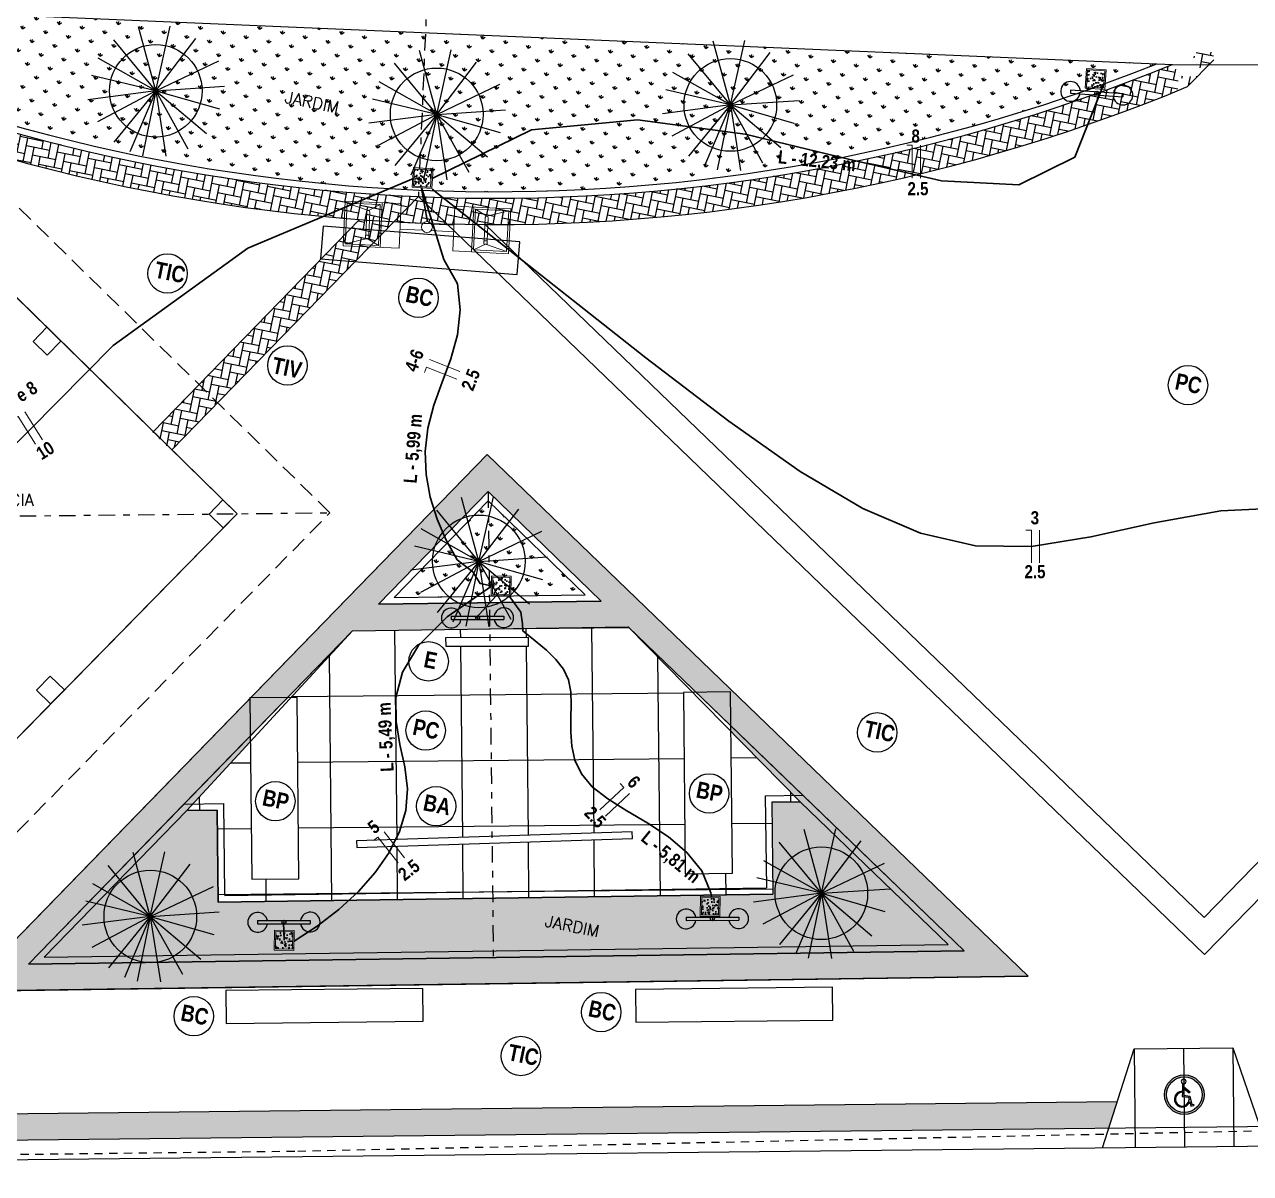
# Model space of a CAD drawing. Header units: millimetres. Extents: x 2181 to 2351, y -493 to -361.
# Drawn here: x 2207.01 to 2225.67, y -461.62 to -444.13 of the extents above; entities that cross this region are included whole.
import ezdxf

# ---------------------------------------------------------------- set-up
doc = ezdxf.new("R2010")
doc.units = ezdxf.units.MM
doc.header["$LTSCALE"] = 0.5
doc.header["$MEASUREMENT"] = 0
for name, pattern in [('DASHDOT', [1, 0.5, -0.25, 0, -0.25]), ('DASHED', [0.75, 0.5, -0.25]), ('HIDDEN', [0.375, 0.25, -0.125])]:
    doc.linetypes.add(name, pattern=pattern)
doc.layers.get('0').update_dxf_attribs({"linetype": 'CONTINUOUS'})
for name, color, linetype in [('1', 1, 'CONTINUOUS'), ('DEMOLIR', 253, 'HIDDEN'), ('EIXO', 253, 'DASHDOT'), ('HACH', 8, 'CONTINUOUS'), ('HACHURA', 253, 'CONTINUOUS'), ('LAY', 7, 'CONTINUOUS'), ('P01', 1, 'CONTINUOUS'), ('P1', 1, 'CONTINUOUS'), ('P2', 2, 'CONTINUOUS'), ('P3', 3, 'CONTINUOUS'), ('P6', 4, 'CONTINUOUS'), ('PROJEÇÃO', 1, 'DASHED'), ('PVISTA', 1, 'CONTINUOUS'), ('TEXT', 3, 'CONTINUOUS'), ('TEXTO', 3, 'CONTINUOUS'), ('VEGETAÇÃO', 2, 'CONTINUOUS')]:
    doc.layers.add(name, color=color, linetype=linetype)
for name, color, linetype, lineweight in [('Det', 3, 'CONTINUOUS', 9), ('EL-Fios', 7, 'CONTINUOUS', 20), ('EL-Textos fios', 7, 'CONTINUOUS', 20), ('ELETRODUTO', 4, 'CONTINUOUS', 30)]:
    doc.layers.add(name, color=color, linetype=linetype, lineweight=lineweight)
doc.styles.add('ARIAL', font='ARIALNB.TTF')
doc.styles.add('ROMANS', font='romans')
pattern_1 = [(78.57351973610949, (216.0101033865667, 199.7030940938274), (-0.1382516351596823, 0.2082942278189601), [0.046875, -0.30667839075]), (33.5735197361095, (216.0101033865667, 199.7030940938274), (-0.1382516351961555, 0.2082942278739119), [0.046875, -0.203125]), (123.5735197361095, (216.0101033865667, 199.7030940938274), (-0.2082942278739119, -0.1382516351961555), [0.046875, -0.203125])]
pattern_2 = [(78.57351973610949, (216.0101033865667, 199.7030940938274), (-0.09384832200703712, 0.1413948105711927), [0.36, -0.12]), (168.5735197361095, (216.0338766308509, 199.8207156601271), (-0.09384832200703712, 0.1413948105711927), [0.36, -0.12])]

# ---------------------------------------------------------------- blocks, each defined once
blk = doc.blocks.new('A$C44756B37')
at = {"layer": 'PVISTA'}
for p, q in [((0.1260238651302643, 0.4841989297419786), (0.1434091188712046, 0.3239562641829252)), ((0.1455664176610298, 0.3040720969438553), (0.1547757055377588, 0.2191886175423861)), ((0.1551278527476825, 0.4829547591507435), (0.161937324621249, 0.4201907683163881)), ((0.161937324621249, 0.4201907683163881), (0.3016179072437808, 0.3384992070496082)), ((0.1658023171476088, 0.3845665138214827), (0.180620102386456, 0.2479886170476675)), ((0.1658023171476088, 0.3845665138214827), (0.2870783819817007, 0.3136387523263693)), ((0.3016179072437808, 0.3384992070496082), (0.2870783819817007, 0.3136387523263693)), ((0.1547757055377588, 0.2191886175423861), (0.2870783819817007, 0.2191886175423861)), ((0.180620102386456, 0.2479886170476675), (0.3064961100462824, 0.2479886170476675)), ((0.2870783819817007, 0.2191886175423861), (0.3041412239545025, 0.1770036704838276)), ((0.3064961100462824, 0.2479886170476675), (0.3747339355759323, 0.07928230985999107)), ((0.3221017709001899, 0.1325993034988642), (0.3588998179766349, 0.04162244871258736)), ((0.3588998179766349, 0.04162244871258736), (0.4198119369684719, 0.06669017300009727)), ((0.3747339355759323, 0.07928230985999107), (0.4090127231320366, 0.09338937513530254)), ((0.4090127231320366, 0.09338937513530254), (0.4198119369684719, 0.06669017300009727))]:
    blk.add_line(p, q, dxfattribs=at)
blk.add_lwpolyline([(0.145737930026371, 0.3040923103690147, 2.388986198307219), (0.3041412242455408, 0.1770036704838276, -0.830114437871707)], format="xyb", dxfattribs=at)
for centre, radius, start, end in [((0.1425803618622012, 0.5304667707532644), 0.04914092663716656, 284.7935478337891, 250.3107451107434), ((0.1623357572825626, 0.1625185832381248), 0.162543355638385, 96.68672095785556, 349.3931103559775)]:
    blk.add_arc(centre, radius, start, end, dxfattribs=at)
blk = doc.blocks.new('A$C6E743D22')
at = {"layer": '1', "ltscale": 3}
h = blk.add_hatch(color=256, dxfattribs=at)
h.paths.add_polyline_path([(-6.612390279769897e-08, 0.4078986626118422, 1), (0.8157993017230183, 0.4078986626118422, 1)])
h.paths.add_polyline_path([(0.775799301743973, 0.4078986626118422, -1), (0.03999993385514244, 0.4078986626118422, -1)], flags=16)
h.paths.add_polyline_path([(0.6241601320798509, 0.2400541827082634), (0.6349593461491168, 0.2133549805730581), (0.5740472264587879, 0.1882872562855482), (0.5372491800226271, 0.279264111071825, -0.3609743156510272), (0.3774831362534314, 0.1466400343924761, -0.9432859063778597), (0.3585565277608112, 0.4706210717558861), (0.3411712740780786, 0.6308637373149395, -6.596072905808649), (0.3702752615208738, 0.6296195685863495), (0.3770847336272709, 0.5668555740267038), (0.5167653159587644, 0.4851640127599239), (0.5022257912787609, 0.460303558036685), (0.3809497261536308, 0.5312313232570887), (0.3957675114506856, 0.3946534246206284), (0.521643519459758, 0.3946534246206284), (0.5898813445237465, 0.2259471174329519)], flags=0)
h.paths.add_polyline_path([(0.519288633193355, 0.3236684780567884, -2.386956114911407), (0.3607138265506364, 0.4507369045168161), (0.369923114485573, 0.3658534251153469), (0.5022257909877226, 0.3658534251153469)], flags=0)
h = blk.add_hatch(color=256, dxfattribs=at)
h.paths.add_polyline_path([(0.3702752614626661, 0.6296195685863495), (0.3770847335690632, 0.566855575889349), (0.5167653161333874, 0.4851640146225691), (0.5022257907548919, 0.4603035598993301), (0.3809497261536308, 0.5312313213944435), (0.3957675113924779, 0.3946534246206284), (0.5216435193433426, 0.3946534246206284), (0.5898813447565772, 0.2259471155703068), (0.6241601319634356, 0.2400541845709085), (0.634959346614778, 0.2133549805730581), (0.5740472276229411, 0.1882872562855482), (0.5372491800226271, 0.279264111071825, -0.3609743156510272), (0.3774831362534314, 0.1466400343924761, -0.9432859063778597), (0.3585565277608112, 0.4706210717558861), (0.3411712740780786, 0.6308637373149395, -6.596072919596211)])
h.paths.add_polyline_path([(0.5192886333097704, 0.3236684761941433), (0.5022257912787609, 0.3658534251153469), (0.3699231141945347, 0.3658534251153469), (0.3607138265506364, 0.4507369045168161, 2.3869560938831)])
at = {"layer": 'TEXT'}
for radius in [0.4078996839234605, 0.3678996839234606]:
    blk.add_circle((0.4078996177995577, 0.4078986626118422), radius, dxfattribs=at)
at = {"layer": 'HACH', "ltscale": 3}
blk.add_blockref('A$C44756B37', (0.2151474089478143, 0.1466648075729609), dxfattribs=at)
blk = doc.blocks.new('A$C206D7CE9')
at = {"layer": 'HACH', "ltscale": 3, "xscale": 5.510876380422942, "yscale": 5.510876380422942, "zscale": 5.510876380422942}
blk.add_blockref('A$C6E743D22', (1.151580363512039e-06, 5.768612027168274e-06), dxfattribs=at)
blk = doc.blocks.new('A$C53B24436')
at = {"layer": 'PVISTA', "xscale": 0.2675669915776192, "yscale": 0.2675669915776192, "zscale": 0.2675669915776192, "rotation": 16.99718398011538}
blk.add_blockref('A$C206D7CE9', (-0.06509812263175263, 0.02793551210146461), dxfattribs=at)
blk = doc.blocks.new('FG')
at = {"layer": 'Det', "color": 7}
for p, q in [((-0.08417494600348618, 0.6777931679098401), (0.7593451019081385, 0.782549689290363)), ((0.2330553925644381, 0.6869594547857787), (0.7332710950893215, 0.7490811044918928)), ((0.4201361723594346, 0.6107063558408754), (0.7332710950893215, 0.7490811044918928)), ((0.7332710950893215, 0.7490811044918928), (0.8100514631130409, 0.1308305281992261)), ((0.7593451019081385, 0.782549689290363), (0.8435200479113973, 0.1047565213805228)), ((0.7593451019081385, 0.782549689290363), (0.8435200479113973, 0.1047565213805228)), ((-0.9000621054517524, 0.5733771582383724), (-1.742777321408312, 0.4623318305743851)), ((-0.9000621054517524, 0.5733771582383724), (-0.8108339186348985, -0.1037693035241318)), ((-0.08417494600348618, 0.6777931679098401), (0, 0)), ((0.1995868077658542, 0.713033461604482), (0.2837617537691131, 0.03524029369452819)), ((0.4201361723594346, 0.6107063558408754), (0.2330553925644381, 0.6869594547857787)), ((0.2330553925644381, 0.6869594547857787), (0.3098357605879301, 0.06870887849311202)), ((0.4010117926154635, 0.5861583095954757), (0.444594986225411, 0.2352178900634954)), ((0.4882674122147819, 0.240641556564583), (0.4446842186050617, 0.5915819760965633)), ((-1.742777321408312, 0.4623318305743851), (-1.653549134591231, -0.2148146311878918)), ((-1.742777321408312, 0.4623318305743851), (-1.653549134591231, -0.2148146311878918)), ((-1.209376755331732, 0.5023591612757627), (-1.709115184574557, 0.4365081874584575)), ((-1.371225087976882, 0.3814506401228073), (-1.709115184574557, 0.4365081874584575)), ((-1.709115184574557, 0.4365081874584575), (-1.627725491475076, -0.1811524943542508)), ((-1.371225087976882, 0.3814506401228073), (-1.209376755331732, 0.5023591612757627)), ((-1.209376755331732, 0.5023591612757627), (-1.127987062232478, -0.115301520536832)), ((-1.183553112215577, 0.5360212981094037), (-1.094324925398496, -0.1411251636532143)), ((-0.3894815149230908, 0.3461379158414957), (-0.04824962131829125, 0.3885154103026025)), ((-1.3439662286155, 0.006155055158160394), (-1.390165834628306, 0.3567606301719479)), ((-1.346535078026818, 0.3625098934716107), (-1.300335472014012, 0.01190431845782314)), ((-0.5210737778106704, 0.329296936258288), (-0.8619800901412873, 0.2843754106486358)), ((-0.5080096216149741, 0.2301539696754844), (-0.8489159339458183, 0.1852324440656048)), ((-0.3771572182902219, 0.2469002631462445), (-0.03592532468519494, 0.2892777576072376)), ((0.4725814339044518, 0.1884068278666291), (0.3098357605879301, 0.06870887849311202)), ((0.4725814339044518, 0.1884068278666291), (0.8100514631130409, 0.1308305281992261)), ((0, 0), (0.8435200479113973, 0.1047565213805228)), ((0.3098357605879301, 0.06870887849311202), (0.8100514631130409, 0.1308305281992261)), ((-0.8108339186348985, -0.1037693035241318), (-1.653549134591231, -0.2148146311878918)), ((-1.315631401054816, -0.04044595711411603), (-1.627725491475076, -0.1811524943542508)), ((-1.127987062232478, -0.115301520536832), (-1.627725491475076, -0.1811524943542508)), ((-1.315631401054816, -0.04044595711411603), (-1.127987062232478, -0.115301520536832))]:
    blk.add_line(p, q, dxfattribs=at)
for points in [[(0.447906411674694, 0.1852767502244888), (0.4970523298927674, 0.1913801682111398), (0.4908940606730994, 0.2409677593099104), (0.441748142455026, 0.2348643413232594)], [(-1.290963378388142, -0.03726118619738372), (-1.340062404768105, -0.04373100823113418), (-1.34659037089682, 0.005809269614132972), (-1.297491344516629, 0.01227909164788343)]]:
    blk.add_lwpolyline(points, close=True, dxfattribs=at)
blk.add_circle((-0.448961849052921, 0.2883669677595435), 0.08291798713470906, dxfattribs=at)
for centre, start, end in [((0.4228480056101489, 0.5888701428460763), 7.079300604056202, 187.0793006040223), ((-1.368350456327562, 0.3596352618219498), 7.506667289261296, 187.506667289229)]:
    blk.add_arc(centre, 0.02200395958749368, start, end, dxfattribs=at)
blk = doc.blocks.new('POSTE_pl')
at = {"layer": 'LAY'}
for p, q in [((768.3033892425105, -562.5588443123179), (769.1033892425105, -562.558844312318)), ((768.3033892425105, -562.5588443123179), (768.3033892425105, -562.6088443123178)), ((768.3033892425105, -562.6088443123178), (769.1033892425105, -562.608844312318)), ((768.7033892425105, -562.558844312318), (768.7033892425105, -562.608844312318)), ((769.1033892425105, -562.558844312318), (769.1033892425105, -562.608844312318))]:
    blk.add_line(p, q, dxfattribs=at)
blk.add_circle((768.7033892425105, -562.583844312318), 0.03, dxfattribs=at)
for centre, start, end in [((768.3033892425105, -562.5838443123179), 9.59406822684979, 350.4059317731501), ((769.1033892425105, -562.583844312318), 189.5940682268498, 170.4059317731502)]:
    blk.add_arc(centre, 0.15, start, end, dxfattribs=at)
blk = doc.blocks.new('FN')
at = {"layer": 'EL-Fios'}
for p, q in [((2194.346012997157, -451.3571025936476), (2194.512679663821, -451.3571025936476)), ((2194.512679663816, -452.3571025936462), (2194.512679663821, -451.3571025936476)), ((2194.762679663818, -452.3571025936481), (2194.762679663821, -451.3571025936481))]:
    blk.add_line(p, q, dxfattribs=at)
blk = doc.blocks.new('GDS')
at = {"layer": 'ELETRODUTO'}
h = blk.add_hatch(color=3, dxfattribs=at)
h.dxf.hatch_style = 1
h.paths.add_polyline_path([(2194.836986190367, -455.3020075343542), (2195.102919433927, -455.4408582094322), (2195.241770109005, -455.1749249658721), (2194.975836865444, -455.0360742907941)])
h.paths.add_polyline_path([(2194.984309036677, -455.06305988537), (2195.214784514429, -455.1833971371041), (2195.094447262695, -455.4138726148563), (2194.863971784942, -455.2935353631221)], flags=16)
h = blk.add_hatch(dxfattribs=at)
h.set_pattern_fill('AR-CONC', color=3, scale=0.02, angle=196)
h.set_pattern_definition([(246, (0, 0), (-0.1413543144228605, -0.02747649529355398), [0.015, -0.165]), (191, (0, 0), (0.06814171861239074, -0.1369616870797533), [0.012, -0.132]), (296.45144446, (-0.01177952599999234, -0.002289708004298458), (-0.07321259580302719, -0.1644381807589614), [0.0127480384, -0.1402284224]), (242.1842, (0.01102549423267996, -0.03845046783753275), (-0.2143043016782718, -0.02701284676785682), [0.0225, -0.2475]), (292.63563549, (-0.006833193167197223, -0.04070153014700333), (-0.1259902503316331, -0.2388021291028045), [0.0191220684, -0.210342752]), (187.18416399, (0.01102549423267996, -0.03845046783753275), (-0.1259902502403565, -0.2388021289716526), [0.018, -0.1980000002]), (217, (-0.01095611324425641, -0.03435059799448954), (-0.1369521383323805, 0.04449844722866317), [0.015, -0.165]), (162, (-0.01095611324425641, -0.03435059799448954), (-0.006802253524688474, -0.1528251513664173), [0.012, -0.132]), (267.45144474, (-0.02236879136039501, -0.03064239408254905), (-0.1437543905385251, -0.1083267034319401), [0.012748038, -0.1402284224]), (233.5, (0, 0), (0.01601383569862597, -0.06466996417362092), [0, -0.1304, 0, -0.134, 0, -0.1325]), (203.5, (0, 0), (-0.02883281366896781, -0.09032893255170563), [0, -0.07639999999999998, 0, -0.1274, 0, -0.05049999999999999]), (163.5, (0.04287227163884903, 0.01229342606943816), (-0.1038720051061342, -0.02509205410545808), [0, -0.05, 0, -0.156, 0, -0.207]), (153.5, (0.0620975055576154, 0.01780617318577814), (-0.1066003707111293, -0.05139499575104381), [0, -0.065, 0, -0.1036, 0, -0.147])])
h.paths.add_polyline_path([(2195.214784514429, -455.1833971371041), (2194.984309036677, -455.06305988537), (2194.863971784942, -455.2935353631221), (2195.094447262695, -455.4138726148563)])
at = {"layer": 'ELETRODUTO', "color": 3, "lineweight": 0}
for points in [[(2194.836986190367, -455.3020075343542), (2195.102919433927, -455.4408582094322), (2195.241770109005, -455.1749249658721), (2194.975836865444, -455.0360742907941)], [(2194.863971784942, -455.2935353631221), (2195.094447262695, -455.4138726148563), (2195.214784514429, -455.1833971371041), (2194.984309036677, -455.06305988537)]]:
    blk.add_lwpolyline(points, close=True, dxfattribs=at)

msp = doc.modelspace()

# ---------------------------------------------------------------- hatches: boundary and pattern name
at = {"layer": 'HACHURA'}
h = msp.add_hatch(dxfattribs=at)
h.set_pattern_fill('NET', color=252, scale=8, angle=0.5735197361094952, style=0)
h.set_pattern_definition([(0.5735197361094935, (216.0101033865667, 199.7030940938274), (-0.01000964056358331, 0.9999499022930038), []), (90.57351973610947, (216.0101033865667, 199.7030940938274), (-0.9999499022930038, -0.01000964056358325), [])])
h.paths.add_polyline_path([(2212.001505781284, -453.3585538001105), (2211.065809101352, -454.3731558178324), (2211.158114254076, -454.3722048051702), (2211.186548805884, -457.1320583295919), (2210.466587016905, -457.139476038759), (2210.44502112379, -455.0462935430381), (2209.4781792453, -456.0946671685659), (2209.940918498161, -456.0880944771745), (2209.956409885594, -457.4880156573749), (2218.403263182806, -457.3680375928367), (2218.387771795373, -455.9681164126357), (2218.818635588808, -455.9619964763475), (2217.764842001056, -454.8906207837591), (2217.787069603333, -457.0480286760517), (2217.067107814354, -457.055446385219), (2217.038673262546, -454.2955928607974), (2217.178165356327, -454.2941556848268), (2216.199271362454, -453.2989292544846)])
h.paths.add_polyline_path([(2216.26036667895, -456.4198525565852), (2216.263595169435, -456.5198004272436), (2212.065784601773, -456.6553970275824), (2212.062556111287, -456.555449156924)], flags=16)
h.paths.add_polyline_path([(2214.680004497284, -453.5914252369432), (2213.420005791672, -453.5932312978863), (2213.419819452052, -453.4632314314351), (2214.679818157665, -453.4614253704912)], flags=16)
at = {"layer": 'P01'}
h = msp.add_hatch(dxfattribs=at)
h.set_pattern_fill('AR-HBONE', color=252, scale=0.03, angle=33.5735197361095, style=0)
h.set_pattern_definition(pattern_2)
h.paths.add_polyline_path([(2212.633369701249, -447.1315341454289), (2213.005494235656, -446.7492985207741, -0.1084615312884819), (2201.74011626214, -443.7693753928872), (2201.44848414441, -444.0689315209651, 0.1063241059805641)])
h = msp.add_hatch(dxfattribs=at)
h.set_pattern_fill('AR-HBONE', color=252, scale=0.03, angle=33.5735197361095, style=0)
h.set_pattern_definition(pattern_2)
edge = h.paths.add_edge_path()
edge.add_line((2224.715801399385, -445.0737550539519), (2224.486845852628, -444.7355094921521))
edge.add_arc((2214.160621085449, -419.5985035265672), 27.17535624156812, 267.5638280856474, 292.33274674719587, ccw=False)
edge.add_line((2213.005494235648, -446.7492985207659), (2213.436186951084, -447.1643422955019))
edge.add_arc((2214.160621085506, -419.5985035284808), 27.57535623966653, 268.4946053266698, 292.5057312904828)
edge = h.paths.add_edge_path()
edge.add_line((2224.92915350976, -444.7973155840927), (2224.924851788788, -444.8590245033182))
edge.add_line((2224.924851788788, -444.8590245033182), (2225.113773154339, -444.664969907356))
edge.add_arc((2224.964378256126, -444.6515101752647), 0.1500000000000444, 354.8518366042817, 616.4183011167929)
edge = h.paths.add_edge_path()
edge.add_line((2224.578371635668, -444.9081433223897), (2224.564254594417, -445.1360187082468))
edge.add_arc((2214.160621085511, -419.598503528494), 27.57535623965246, 292.1653080066436, 292.5057312904837)
edge.add_line((2224.715801399385, -445.0737550539519), (2224.860044070248, -444.9255931288404))
edge.add_line((2224.860044070248, -444.9255931288404), (2224.578371635668, -444.9081433223897))
h = msp.add_hatch(dxfattribs=at)
h.set_pattern_fill('AR-HBONE', color=252, scale=0.03, angle=33.5735197361095, style=0)
h.set_pattern_definition(pattern_2)
h.paths.add_polyline_path([(2213.436186951084, -447.1643422955019), (2213.005494235656, -446.7492985207741), (2212.633369701249, -447.131534145429, 0.007284855878178935)])
h = msp.add_hatch(dxfattribs=at)
h.set_pattern_fill('AR-HBONE', color=252, scale=0.03, angle=33.5735197361095, style=0)
h.set_pattern_definition(pattern_2)
h.paths.add_polyline_path([(2212.633369701249, -447.131534145429, -0.004769925656482746), (2212.108361493878, -447.0973853659864), (2208.959741083183, -450.3315577416376), (2209.24639462143, -450.6105375854635)])
h = msp.add_hatch(dxfattribs=at)
h.set_pattern_fill('AR-HBONE', color=252, scale=0.03, angle=33.5735197361095, style=0)
h.set_pattern_definition(pattern_2)
h.paths.add_polyline_path([(2214.053991780317, -450.6760934270423), (2206.105869007398, -458.8428393970229), (2222.290112864696, -458.6129603893384)])
h.paths.add_polyline_path([(2215.785993201045, -452.9047590586312), (2212.396294495306, -452.9529059218208), (2214.066780852635, -451.2364707186422)], flags=16)
h.paths.add_polyline_path([(2216.199271362454, -453.2989292544846), (2221.312943710498, -458.2267996317392), (2207.066646856029, -458.4291522787312), (2212.001505781284, -453.3585538001109)], flags=16)
h = msp.add_hatch(dxfattribs=at)
h.set_pattern_fill('AR-HBONE', color=252, scale=0.03, angle=33.5735197361095, style=0)
h.set_pattern_definition(pattern_2)
h.paths.add_polyline_path([(2223.51592759609, -460.9250789633155), (2223.644826677654, -460.5236280889239), (2204.866382574212, -460.7314284687582), (2205.004133833595, -461.1299286172093)])
at = {"layer": 'VEGETAÇÃO'}
h = msp.add_hatch(dxfattribs=at)
h.set_pattern_fill('GRASS', color=252, scale=0.25, angle=-11.4264802638905, style=0)
h.set_pattern_definition(pattern_1)
h.paths.add_polyline_path([(2208.866726967211, -445.8292798822004), (2208.804182562507, -446.1387273755813, 0.03917727614058137), (2213.009744876714, -446.6493889013645), (2213.030790507621, -446.1547197571862, -0.3660750875534982), (2212.592410499843, -445.3568595894406, -0.2794169759596754), (2213.087607431431, -444.819260668268), (2213.111760262094, -444.2515580355304), (2201.977250711632, -443.7778418535444, 0.02520518150107899), (2204.472230174665, -444.8811061845286), (2204.628343583923, -444.7206986779578), (2204.991321288461, -445.0739594956814, 0.03660197444412149), (2208.804182562507, -446.1387273755813)])
h = msp.add_hatch(dxfattribs=at)
h.set_pattern_fill('GRASS', color=252, scale=0.25, angle=-11.4264802638905, style=0)
h.set_pattern_definition(pattern_1)
h.paths.add_polyline_path([(2213.111760262094, -444.2515580355304), (2213.009744876713, -446.6493889013644, 0.1064553783509007), (2224.246269812555, -444.7252742175165)])
h = msp.add_hatch(dxfattribs=at)
h.set_pattern_fill('GRASS', color=252, scale=0.25, angle=-11.4264802638905, style=0)
h.set_pattern_definition(pattern_1)
h.paths.add_polyline_path([(2214.06880145184, -451.3777740761868), (2212.636488957465, -452.8494841422486), (2215.542892704551, -452.808201941164)])
h = msp.add_hatch(dxfattribs=at)
h.set_pattern_fill('GRASS', color=252, scale=0.25, angle=-11.4264802638905, style=0)
h.set_pattern_definition(pattern_1)
h.paths.add_polyline_path([(2209.956409885593, -457.4880156573747), (2209.940918498161, -456.0880944771746), (2209.4781792453, -456.0946671685658), (2210.44502112379, -455.0462935430377), (2210.444119458191, -454.9587780091726), (2207.066646856029, -458.4291522787311), (2221.312943710497, -458.2267996317391), (2217.763978232323, -454.8067835142641), (2217.764842001056, -454.8906207837589), (2218.818635588808, -455.9619964763476), (2218.387771795373, -455.9681164126353), (2218.403263182806, -457.3680375928366)])

# ---------------------------------------------------------------- linework, layer by layer
at = {"color": 252, "linetype": 'Continuous'}
msp.add_line((2224.486845852339, -444.735509492151, 23.40109599999937), (2233.789590673199, -444.767947429568, 24.028054), dxfattribs=at)
at = {"color": 252, "linetype": 'Continuous', "elevation": 23.401096}
msp.add_lwpolyline([(2202.18227218446, -434.679830083942), (2201.736674671823, -443.76760657892), (2224.486845852363, -444.7355094921408)], dxfattribs=at)
at = {"layer": 'DEMOLIR', "color": 252}
for p, q in [((2211.167440413587, -461.2764512788912, 24.028054), (2226.52958149585, -460.9520153053665, 24.028054)), ((2188.04763169338, -461.5459654236931, 24.028054), (2211.167440413587, -461.2764512788912, 24.028054))]:
    msp.add_line(p, q, dxfattribs=at)
at = {"layer": 'EIXO', "color": 252}
for p, q in [((2213.518743125417, -434.6855884721878, 23.401096), (2213.005494235656, -446.7492985207742, 23.401096)), ((2214.066780852635, -451.2364707186422, 23.01572627675639), (2214.145261738354, -458.3286085042257, 24.028054)), ((2199.136628897186, -451.686845720467, 22.68879284049065), (2211.657321951307, -451.5615118044465, 22.68879284049065))]:
    msp.add_line(p, q, dxfattribs=at)
at = {"layer": 'ELETRODUTO'}
for points in [[(2213.212903650021, -446.4726434590356), (2214.725225497557, -445.732692924977), (2216.343035503819, -445.5797576289676), (2217.980194463968, -445.8003395550093), (2219.550563173168, -446.1809406871041), (2220.968002426579, -446.5080630092536), (2222.146373019362, -446.5682085054599), (2222.999535746681, -446.1478791597249), (2223.441351403696, -445.0335769560504)], [(2212.931683776678, -446.4704408605909), (2210.409652242799, -447.5339558018025), (2208.357874509329, -449.0161542838621), (2206.66025474943, -450.7305569105162), (2205.200697136266, -452.490684285511), (2203.863105842999, -454.110057012593), (2202.531385042792, -455.4021956955086), (2201.089438908808, -456.1806209380043), (2199.421171614209, -456.2588533438265)], [(2213.050595614202, -446.6124032639794), (2213.394186649799, -447.7051868868473), (2213.599095506409, -448.0760764911666), (2213.641746926848, -448.4728090656496), (2213.59762444336, -448.8517507490969), (2213.496370951667, -449.2171589033966), (2213.367629347488, -449.5732908904367), (2213.241042526543, -449.9244040721052), (2213.146253384555, -450.2747558102907), (2213.106828204457, -450.6271090602616), (2213.122026818043, -450.9782491508103), (2213.18503244432, -451.32346700411), (2213.289028302298, -451.658053542334), (2213.427197610983, -451.9772996876554), (2213.592723589382, -452.2764963622474), (2213.831684492796, -452.4603494323324), (2213.944631367523, -452.6384810138471), (2214.119995297043, -452.6711383481368)], [(2213.052301109022, -446.6242745438236), (2213.144452259989, -447.1321125238541)], [(2213.212903650021, -446.6347648164609), (2214.97700499655, -448.0263068371104), (2216.467198524529, -449.2020239249493), (2217.731374534629, -450.1681589724065), (2218.817423327519, -450.930954871911), (2219.773235203867, -451.4966545158916), (2220.646700464343, -451.8715007967773), (2221.485709409617, -452.061736606997), (2222.338152340358, -452.0736048389797), (2223.243301304195, -451.9292386669954), (2224.205955336611, -451.7143323926787), (2225.222295220044, -451.5304705995052), (2226.288501736937, -451.4792378709508), (2227.400755669731, -451.662218790491), (2228.555237800867, -452.1809979416017), (2229.748128912787, -453.1371599077584), (2230.975609787932, -454.6322892724369)], [(2214.116680361554, -452.6779650985553), (2213.443856128946, -453.1445049519249), (2213.006734945631, -453.5795497123823), (2212.760750539609, -453.9872514656222), (2212.66133663888, -454.3717622973391), (2212.663926971444, -454.7372342932278), (2212.7239552653, -455.0878195389829), (2212.796855248448, -455.427670120299), (2212.838060648887, -455.760938122871), (2212.811665835715, -456.0905900040333), (2212.716407742405, -456.4148497076811), (2212.559683943531, -456.7307555493495), (2212.348892013662, -457.0353458445734), (2212.09142952737, -457.3256589088883), (2211.794694059227, -457.598733057829), (2211.466083183804, -457.8516066069306), (2211.112994475671, -458.0813178717283)], [(2214.234226095592, -452.7765902970388), (2213.88629021055, -453.1616976324448)], [(2214.383688489575, -452.8185448637864), (2214.566866957939, -453.0724593686882), (2214.589297736808, -453.2516930649004), (2214.594038908638, -453.3583694532945), (2214.783187337877, -453.508883543584), (2214.953684051001, -453.652117509883), (2215.099139537295, -453.7947954972464), (2215.213164286045, -453.9436416507294), (2215.289368786538, -454.1053801153866), (2215.32503661824, -454.2849002876255), (2215.332143721339, -454.4797525692615), (2215.326339126203, -454.6856526134634), (2215.323271863198, -454.8983160733991), (2215.338590962694, -455.1134586022371), (2215.387945455058, -455.3267958531455), (2215.486984370658, -455.5340434792926), (2215.651356739862, -455.7309171338464), (2215.889455910396, -455.9157156546498), (2216.180652499425, -456.0970706182429), (2216.497061441472, -456.2861967858404), (2216.810797671059, -456.4943089186569), (2217.09397612271, -456.732621777907), (2217.318711730947, -457.0123501248056), (2217.457119430294, -457.3447087205666), (2217.466352233206, -457.4079217141522)], [(2210.960587488316, -458.0667918124554), (2210.949427063201, -457.7976413771418)]]:
    msp.add_lwpolyline(points, dxfattribs=at)
at = {"layer": 'HACHURA', "color": 252}
msp.add_line((2224.652578924696, -459.7124274234338, 23.84849888866594), (2224.669176758109, -461.2123355912648, 24.028054), dxfattribs=at)
at = {"layer": 'HACHURA', "color": 252, "elevation": 23.401096}
msp.add_lwpolyline([(2218.818635588809, -455.9619964763476), (2218.387771795373, -455.9681164126355), (2218.403263182806, -457.3680375928367), (2209.956409885594, -457.4880156573749), (2209.940918498161, -456.0880944771747), (2209.4781792453, -456.0946671685659), (2212.001505781284, -453.3585538001109), (2216.199271362454, -453.2989292544846), (2218.818635588808, -455.9619964763473)], dxfattribs=at)
at = {"layer": 'P1', "color": 252}
for p, q in [((2225.113773154339, -444.6649699073558, 23.401096), (2224.715801399385, -445.0737550539519, 23.401096)), ((2210.243179237791, -451.5756675738859, 22.68879284049065), (2204.666869067644, -446.1098902678904, 22.68879284049065)), ((2213.005494235656, -446.7492985207742, 23.401096), (2209.24639462143, -450.6105375854639, 23.401096)), ((2224.97451449023, -458.2834321810651, 23.401096), (2213.005494235656, -446.7492985207741, 23.401096)), ((2212.108361493878, -447.0973853659863, 23.401096), (2208.959741083183, -450.3315577416376, 23.401096)), ((2224.965513989232, -457.7192551187892, 23.401096), (2214.02215096798, -447.1735121009377, 23.401096)), ((2233.40617707877, -449.0492486284415, 23.401096), (2224.965513989232, -457.7192551187892, 23.401096)), ((2233.973237949325, -449.040202121107, 23.401096), (2224.97451449023, -458.2834321810651, 23.401096)), ((2206.105869007397, -458.8428393970229, 22.68879284049065), (2214.053991780317, -450.6760934270423, 22.68879284049065)), ((2222.290112864696, -458.6129603893384, 23.401096), (2214.053991780316, -450.6760934270423, 23.401096)), ((2204.777401931795, -457.1519777440325, 22.68879284049065), (2210.243179237791, -451.5756675738859, 22.68879284049065)), ((2209.435379140152, -455.9952650089935, 22.68879284049065), (2212.001505781285, -453.3585538001104, 22.68879284049065)), ((2212.001505781284, -453.3585538001109, 14.0145449473808), (2216.199271362454, -453.2989292544846, 11.17140005463816)), ((2218.858380983437, -455.8614218506572, 23.401096), (2216.199271362454, -453.2989292544846, 23.401096)), ((2206.105869007398, -458.8428393970229, 18.05960156921496), (2222.290112864696, -458.6129603893384, 7.098019895336888)), ((2204.866382574212, -460.7314284687581, 24.028054), (2223.644826677654, -460.523628088924, 24.028054))]:
    msp.add_line(p, q, dxfattribs=at)
for points, elevation in [([(2206.105869007398, -458.8428393970229), (2214.053991780317, -450.6760934270423), (2222.290112864696, -458.6129603893384), (2206.105869007398, -458.8428393970229)], 18.05960156921496), ([(2215.785993201045, -452.9047590586312), (2212.396294495306, -452.9529059218208), (2214.066780852635, -451.2364707186422), (2215.785993201045, -452.9047590586312)], 5.724939369377491), ([(2221.312943710498, -458.2267996317392), (2207.066646856029, -458.4291522787312), (2212.001505781284, -453.3585538001109), (2216.199271362454, -453.2989292544846), (2221.312943710498, -458.2267996317392)], 7.75600843564291)]:
    msp.add_lwpolyline(points, dxfattribs=dict(at, elevation=elevation))
for centre in [(2209.186555314743, -447.9180731019464), (2213.007426915922, -448.287849760383), (2211.010655694835, -449.3182008462344), (2224.72205241904, -449.6180416030645), (2213.160655160611, -453.8223121462486), (2213.115821613902, -454.8757324395123), (2219.989817898403, -454.9035055764643), (2217.430625803954, -455.8321663552505), (2210.82698654366, -455.9517120074324), (2213.275309604087, -456.0270421385084), (2209.585077866716, -459.2249639137976), (2215.789242126983, -459.1621427806669), (2214.564922455325, -459.8295140728534)]:
    msp.add_circle(centre, 0.3, dxfattribs=at)
msp.add_arc((2214.160621085504, -419.5985035284826, 23.401096), 27.57535623966473, 242.5485849757665, 292.5057312904874, dxfattribs=at)
at = {"layer": 'P2', "color": 252, "elevation": 22.68879284049065}
msp.add_lwpolyline([(2204.777401931795, -457.1519777440325), (2201.372504778791, -453.8145720007555), (2202.457984301966, -453.8037061965376), (2202.414942847543, -449.5039216166779), (2201.329463324367, -449.5147874208953), (2204.666869067644, -446.1098902678904), (2210.243179237791, -451.5756675738858), (2204.777401931795, -457.1519777440325)], dxfattribs=at)
at = {"layer": 'P2', "color": 252}
for points in [[(2214.507100016213, -447.9348259674354), (2214.547077881189, -447.436426759659), (2211.556682634531, -447.1965595698055), (2211.516704769555, -447.6949587775816)], [(2214.679818157664, -453.4614253704911), (2213.419819452051, -453.4632314314348), (2213.420005791672, -453.5932312978865), (2214.680004497284, -453.5914252369429)], [(2217.038673262546, -454.2955928607973), (2217.067107814354, -457.055446385219), (2217.787069603333, -457.0480286760517), (2217.758635051525, -454.2881751516299)], [(2210.438152465097, -454.3796225143374), (2210.466587016905, -457.139476038759), (2211.186548805884, -457.1320583295919), (2211.158114254076, -454.37220480517)], [(2216.260366678951, -456.4198525565855), (2212.062556111287, -456.5554491569239), (2212.065784601773, -456.6553970275825), (2216.263595169435, -456.5198004272438)], [(2213.079518859403, -459.3009655225149), (2213.074269979163, -458.8009930740176), (2210.074435288179, -458.8324863554622), (2210.07968416842, -459.3324588039592)], [(2219.314268213505, -459.2841978337235), (2219.309019333264, -458.7842253852261), (2216.30918464228, -458.8157186666708), (2216.314433522522, -459.3156911151678)]]:
    msp.add_lwpolyline(points, close=True, dxfattribs=at)
at = {"layer": 'P3', "color": 252}
for p, q in [((2212.396294495306, -452.9529059218208, 8.020780901450927), (2214.066780852635, -451.2364707186422, 23.01572627675639)), ((2214.066780852635, -451.2364707186422, 23.01572627675639), (2215.785993201045, -452.9047590586312, 5.724939369377491)), ((2212.636488957464, -452.8494841422482, 9.533582431246366), (2214.06880145184, -451.377774076187, 22.39058513546126)), ((2214.06880145184, -451.377774076187, 22.29500956291627), (2215.54289270455, -452.808201941164, 7.46950080233068)), ((2212.396294495306, -452.9529059218211, 13.74330699071759), (2215.785993201045, -452.9047590586314, 11.44746545864414)), ((2212.636488957465, -452.8494841422483, 13.57966144982953), (2215.54289270455, -452.8082019411641, 11.61115539345409)), ((2218.28667486154, -455.8695422940429, 9.782612732774306), (2218.858380983437, -455.8614218506571, 9.395396412760503)), ((2218.28667486154, -455.8695422940429, 22.90521178737701), (2218.302166248973, -457.2694634742442, 23.19561649764107)), ((2218.387771795373, -455.9681164126355, 9.715101752249318), (2218.818635588809, -455.9619964763473, 9.423277883076947)), ((2218.387771795373, -455.9681164126355, 22.92588989984916), (2218.403263182806, -457.3680375928367, 23.2162946101132)), ((2221.068651421948, -458.1302594423391, 23.401096), (2218.818635588809, -455.9619964763476, 23.401096)), ((2221.312943710498, -458.2267996317391, 23.401096), (2218.858380983436, -455.861421850657, 23.401096)), ((2207.06664685603, -458.4291522787314, 22.68879284049065), (2209.435379140152, -455.9952650089937, 22.68879284049065)), ((2207.306841318188, -458.3257304991584, 22.68879284049065), (2209.4781792453, -456.0946671685659, 22.68879284049065)), ((2209.435379140152, -455.9952650089937, 15.77759166568788), (2210.039802376647, -455.9866798557386, 15.36821605748213)), ((2209.4781792453, -456.0946671685658, 15.74956510313111), (2209.940918498161, -456.0880944771748, 15.43615199846771)), ((2209.940918498161, -456.0880944771747, 37.85489959984541), (2209.956409885594, -457.4880156573749, 38.1453043101093)), ((2210.037466353374, -455.9867130363254, 22.91058097962212), (2210.052671325902, -457.36075155802, 23.19561649764107)), ((2210.05529376408, -457.3866010359392, 15.37119078070502), (2218.302166248973, -457.269463474244, 9.785587455996884)), ((2209.956409885594, -457.4880156573749, 15.43912672169029), (2218.403263182806, -457.3680375928367, 9.71807647547158)), ((2207.306841318188, -458.3257304991584, 17.2413738647753), (2221.068651421948, -458.1302594423391, 7.92050557071973)), ((2207.066646856029, -458.4291522787312, 17.40501940566367), (2221.312943710498, -458.2267996317392, 7.75600843564291)), ((2223.902624840781, -459.7207263401403, 23.84849888866592), (2225.402533008611, -459.704128506727, 23.84849888866594)), ((2225.402533008611, -459.704128506727, 23.84849888866594), (2225.419130842024, -461.204036674558, 24.028054)), ((2225.402533008611, -459.704128506727, 23.84849888866594), (2225.419130842024, -461.204036674558, 24.028054)), ((2225.402533008611, -459.704128506727, 23.84849888866594), (2225.919100231302, -461.1985040634203, 24.028054)), ((2223.419253284917, -461.2261671191092, 24.028054), (2223.902624840781, -459.7207263401403, 23.84849888866592)), ((2223.902624840781, -459.7207263401403, 23.84849888866592), (2223.919222674194, -461.2206345079714, 24.028054)), ((2188.047837468373, -461.3175652928498, 24.028054), (2231.961811322964, -460.8316176607278, 24.028054)), ((2188.047567166894, -461.617586651537, 24.028054), (2231.965130889647, -461.1315992942941, 24.028054))]:
    msp.add_line(p, q, dxfattribs=at)
for radius, start, end in [(27.17535623966473, 242.7949094226364, 292.3327467481199), (27.07535623966473, 243.257595493713, 291.8700606770411)]:
    msp.add_arc((2214.160621085504, -419.5985035284826, 23.401096), radius, start, end, dxfattribs=at)
at = {"layer": 'P6', "color": 252, "elevation": 22.68879284049065}
for points in [[(2207.352148497327, -449.1620227141373), (2207.562146538939, -448.9477779416938), (2207.347901766495, -448.7377799000823), (2207.137903724884, -448.952024672526)], [(2210.033181196179, -451.7899123463293), (2210.243179237791, -451.5756675738858), (2210.028934465347, -451.3656695322742), (2209.818936423735, -451.5799143047179)], [(2207.405291563985, -454.4709450451809), (2207.615289605598, -454.2567002727375), (2207.401044833154, -454.0467022311258), (2207.191046791542, -454.2609470035697)]]:
    msp.add_lwpolyline(points, close=True, dxfattribs=at)
at = {"layer": 'PROJEÇÃO', "color": 252}
for p, q in [((2211.657321951307, -451.5615118044463, 22.68879284049065), (2204.652713298205, -444.695747554374, 22.68879284049065)), ((2204.791557701235, -458.5661204575491, 22.68879284049065), (2211.657321951307, -451.5615118044463, 22.68879284049065))]:
    msp.add_line(p, q, dxfattribs=at)
at = {"layer": 'VEGETAÇÃO', "color": 252, "linetype": 'Continuous', "ltscale": 3}
for p, q in [((2209.006398574867, -445.1382343907546), (2208.743667374027, -444.1659546157744)), ((2209.006398574867, -445.1382343907546), (2209.227555522067, -444.1556636543784)), ((2209.006398574867, -445.1382343907546), (2208.365906953124, -444.36097888083)), ((2209.006398574867, -445.1382343907546), (2209.613857328294, -444.3418342525389)), ((2217.754256239896, -445.3539659234916), (2217.491525039056, -444.3816861485113)), ((2217.754256239896, -445.3539659234916), (2217.975413187096, -444.3713951871153)), ((2213.283455989514, -445.4965311950039), (2213.020724788674, -444.5242514200237)), ((2213.283455989514, -445.4965311950039), (2213.504612936715, -444.5139604586277)), ((2217.754256239896, -445.3539659234916), (2217.113764618153, -444.5767104135668)), ((2217.754256239896, -445.3539659234916), (2218.361714993323, -444.5575657852758)), ((2209.006398574867, -445.1382343907546), (2208.129704628456, -444.6424891265852)), ((2209.006398574867, -445.1382343907546), (2209.966252250216, -444.6811508120711)), ((2213.283455989514, -445.4965311950039), (2212.642964367771, -444.7192756850793)), ((2213.283455989514, -445.4965311950039), (2213.890914742941, -444.7001310567882)), ((2209.006398574867, -445.1382343907546), (2208.026584801786, -444.9051665624413)), ((2217.754256239896, -445.3539659234916), (2216.877562293485, -444.8582206593221)), ((2217.754256239896, -445.3539659234916), (2218.714109915245, -444.8968823448079)), ((2209.006398574867, -445.1382343907546), (2207.971226784614, -445.2736997868597)), ((2209.006398574867, -445.1382343907546), (2208.116944932186, -445.6107043485482)), ((2209.006398574867, -445.1382343907546), (2208.36985850047, -445.9187293454259)), ((2209.006398574867, -445.1382343907546), (2208.613227370922, -446.0654733294027)), ((2209.006398574867, -445.1382343907546), (2208.806871272291, -446.1254245948311)), ((2209.006398574867, -445.1382343907546), (2210.053690835733, -445.0690497310133)), ((2209.006398574867, -445.1382343907546), (2209.159679197814, -446.13365424791)), ((2209.006398574867, -445.1382343907546), (2209.777299751705, -445.7863601642861)), ((2209.006398574867, -445.1382343907546), (2209.974888066587, -445.414610490685)), ((2209.006398574867, -445.1382343907546), (2209.494901127194, -446.0189845800236)), ((2213.283455989514, -445.4965311950039), (2212.406762043104, -445.0007859308345)), ((2213.283455989514, -445.4965311950039), (2214.243309664863, -445.0394476163203)), ((2217.754256239896, -445.3539659234916), (2216.774442466814, -445.1208980951782)), ((2213.283455989514, -445.4965311950039), (2212.303642216433, -445.2634633666907)), ((2217.754256239896, -445.3539659234916), (2218.801548500762, -445.2847812637501)), ((2213.283455989514, -445.4965311950039), (2212.248284199261, -445.631996591109)), ((2213.283455989514, -445.4965311950039), (2212.394002346833, -445.9690011527975)), ((2213.283455989514, -445.4965311950039), (2212.646915915117, -446.2770261496752)), ((2213.283455989514, -445.4965311950039), (2212.890284785569, -446.423770133652)), ((2213.283455989514, -445.4965311950039), (2213.083928686938, -446.4837213990805)), ((2213.283455989514, -445.4965311950039), (2214.33074825038, -445.4273465352625)), ((2213.283455989514, -445.4965311950039), (2213.436736612462, -446.4919510521593)), ((2213.283455989514, -445.4965311950039), (2214.054357166352, -446.1446569685353)), ((2213.283455989514, -445.4965311950039), (2214.251945481235, -445.7729072949343)), ((2213.283455989514, -445.4965311950039), (2213.771958541841, -446.377281384273)), ((2217.754256239896, -445.3539659234916), (2216.719084449643, -445.4894313195966)), ((2217.754256239896, -445.3539659234916), (2216.864802597215, -445.826435881285)), ((2217.754256239896, -445.3539659234916), (2217.117716165499, -446.1344608781628)), ((2217.754256239896, -445.3539659234916), (2217.361085035951, -446.2812048621396)), ((2217.754256239896, -445.3539659234916), (2217.55472893732, -446.341156127568)), ((2217.754256239896, -445.3539659234916), (2217.907536862843, -446.349385780647)), ((2217.754256239896, -445.3539659234916), (2218.525157416734, -446.0020916970231)), ((2217.754256239896, -445.3539659234916), (2218.722745731616, -445.6303420234219)), ((2217.754256239896, -445.3539659234916), (2218.242758792223, -446.2347161127606)), ((2213.924576438484, -452.3004745356133), (2213.661845237644, -451.3281947606332)), ((2213.924576438484, -452.3004745356133), (2214.145733385685, -451.3179037992371)), ((2213.924576438484, -452.3004745356133), (2213.284084816741, -451.5232190256887)), ((2213.924576438484, -452.3004745356133), (2214.532035191911, -451.5040743973977)), ((2213.924576438484, -452.3004745356133), (2213.047882492074, -451.8047292714439)), ((2213.924576438484, -452.3004745356133), (2214.884430113834, -451.8433909569298)), ((2213.924576438484, -452.3004745356133), (2212.944762665403, -452.0674067073)), ((2213.924576438484, -452.3004745356133), (2214.97186869935, -452.2312898758719)), ((2213.924576438484, -452.3004745356133), (2212.889404648231, -452.4359399317183)), ((2213.924576438484, -452.3004745356133), (2213.035122795803, -452.7729444934069)), ((2213.924576438484, -452.3004745356133), (2213.288036364087, -453.0809694902846)), ((2213.924576438484, -452.3004745356133), (2213.531405234539, -453.2277134742614)), ((2213.924576438484, -452.3004745356133), (2213.725049135908, -453.2876647396899)), ((2213.924576438484, -452.3004745356133), (2214.077857061432, -453.2958943927687)), ((2213.924576438484, -452.3004745356133), (2214.695477615322, -452.9486003091449)), ((2213.924576438484, -452.3004745356133), (2214.893065930205, -452.5768506355437)), ((2213.924576438484, -452.3004745356133), (2214.413078990811, -453.1812247248824)), ((2219.139490244422, -457.3524928495156), (2218.876759043582, -456.3802130745354)), ((2219.139490244422, -457.3524928495156), (2219.360647191622, -456.3699221131394)), ((2208.923346978193, -457.7050631624294), (2209.144503925393, -456.7224924260533)), ((2219.139490244422, -457.3524928495156), (2218.498998622679, -456.575237339591)), ((2219.139490244422, -457.3524928495156), (2219.746948997849, -456.5560927113)), ((2208.923346978193, -457.7050631624294), (2208.660615777353, -456.7327833874494)), ((2208.923346978193, -457.7050631624294), (2209.53080573162, -456.9086630242138)), ((2219.139490244422, -457.3524928495156), (2218.262796298012, -456.8567475853462)), ((2219.139490244422, -457.3524928495156), (2220.099343919772, -456.895409270832)), ((2208.923346978193, -457.7050631624294), (2208.28285535645, -456.9278076525049)), ((2208.923346978193, -457.7050631624294), (2208.046653031783, -457.2093178982602)), ((2208.923346978193, -457.7050631624294), (2209.883200653543, -457.2479795837459)), ((2219.139490244422, -457.3524928495156), (2218.159676471341, -457.1194250212024)), ((2219.139490244422, -457.3524928495156), (2220.186782505288, -457.2833081897742)), ((2208.923346978193, -457.7050631624294), (2207.943533205112, -457.4719953341163)), ((2219.139490244422, -457.3524928495156), (2218.104318454169, -457.4879582456207)), ((2219.139490244422, -457.3524928495156), (2218.250036601741, -457.8249628073092)), ((2219.139490244422, -457.3524928495156), (2218.502950170026, -458.1329878041869)), ((2219.139490244422, -457.3524928495156), (2218.746319040477, -458.2797317881637)), ((2219.139490244422, -457.3524928495156), (2218.939962941846, -458.3396830535922)), ((2219.139490244422, -457.3524928495156), (2219.29277086737, -458.347912706671)), ((2219.139490244422, -457.3524928495156), (2219.910391421261, -458.0006186230472)), ((2219.139490244422, -457.3524928495156), (2220.107979736143, -457.628868949446)), ((2219.139490244422, -457.3524928495156), (2219.627992796749, -458.2332430387848)), ((2208.923346978193, -457.7050631624294), (2209.970639239059, -457.6358785026882)), ((2208.923346978193, -457.7050631624294), (2207.88817518794, -457.8405285585347)), ((2208.923346978193, -457.7050631624294), (2208.033893335512, -458.1775331202231)), ((2208.923346978193, -457.7050631624294), (2208.286806903797, -458.4855581171009)), ((2208.923346978193, -457.7050631624294), (2208.530175774248, -458.6323021010778)), ((2208.923346978193, -457.7050631624294), (2208.723819675617, -458.692253366506)), ((2208.923346978193, -457.7050631624294), (2209.07662760114, -458.7004830195851)), ((2208.923346978193, -457.7050631624294), (2209.694248155031, -458.3531889359611)), ((2208.923346978193, -457.7050631624294), (2209.891836469913, -457.98143926236)), ((2208.923346978193, -457.7050631624294), (2209.41184953052, -458.5858133516986))]:
    msp.add_line(p, q, dxfattribs=at)
for centre in [(2209.006398574783, -445.1382343926379), (2217.754256239812, -445.3539659253749), (2213.28345598943, -445.4965311968874), (2213.9245764384, -452.3004745374967), (2219.139490244339, -457.3524928513989), (2208.923346978109, -457.705063164313)]:
    msp.add_circle(centre, 0.7050191675454333, dxfattribs=at)

# ---------------------------------------------------------------- block references
at = {"layer": 'ELETRODUTO'}
for p, rotation in [((1745.428600022874, 1745.262505512925), 294.0252508447822), ((20.81872731393102, -914.9547776868026), 23.77947809438757), ((47.51823494378704, -1027.687663518201), 26.57937722872265), ((50.69737014065748, -1032.566919775063), 26.57937722872265), ((44.21211722614652, -1033.084579338088), 26.57937722872265)]:
    msp.add_blockref('GDS', p, dxfattribs=dict(at, rotation=rotation))
at = {"layer": 'ELETRODUTO', "xscale": 0.5, "yscale": 0.5, "zscale": 0.5}
for p in [(1123.267379312141, -220.2870202666326), (1125.081812508448, -226.1450535421563)]:
    msp.add_blockref('FN', p, dxfattribs=at)
for p, rotation in [((1603.717836951195, -1389.305225212356), 68.66548166162661), ((1159.896715534864, -848.4241121306814), 32.45132643101699), ((1634.907580570914, 501.8977642248874), 312.8772351745106), ((1209.577257517157, -955.7729547840447), 38.08997324899095)]:
    msp.add_blockref('FN', p, dxfattribs=dict(at, rotation=rotation))
at = {"layer": 'LAY', "color": 252}
for p, rotation in [((1495.61268499477, 169.5030979539195), 356.0123693435848), ((1442.922714179484, 106.296364696731), 0.2327293082202074), ((1439.975387555703, 101.6639404645635), 0.2327293082202074), ((1446.499117388611, 101.7159088698335), 0.2327293082202074)]:
    msp.add_blockref('POSTE_pl', p, dxfattribs=dict(at, rotation=rotation))
at = {"layer": 'P1', "color": 252, "rotation": 349.9755991604362}
msp.add_blockref('FG', (2213.526811902263, -447.574323592612), dxfattribs=at)
at = {"layer": 'P1', "color": 252, "xscale": 0.5000000003108792, "yscale": 0.5000000003108792, "zscale": 0.5000000003108792, "rotation": 335.2190942585549}
msp.add_blockref('A$C53B24436', (2224.351151207961, -460.7017107299696), dxfattribs=at)

# ---------------------------------------------------------------- texts
at = {"layer": 'EL-Textos fios', "char_height": 0.2, "width": 0.146142, "attachment_point": 8, "line_spacing_factor": 0.7979999999999999, "style": 'ARIAL'}
for s, insert in [('8', (2220.575518915697, -445.9294660463545, 46.802192)), ('2.5', (2220.610753748776, -446.7315769859624)), ('3', (2222.39053630507, -451.7398999794167)), ('2.5', (2222.392412466875, -452.5606219804469))]:
    msp.add_mtext(s, dxfattribs=dict(at, insert=insert))
at = {"layer": 'EL-Textos fios', "attachment_point": 8, "line_spacing_factor": 0.7979999999999999, "style": 'ARIAL'}
for s, insert, char_height, width, rotation in [('L - 12,23 m', (2219.057827316921, -446.3467693203602), 0.2, 1.855980615098095, 353.93521136419986), ('4-6', (2213.03709844111, -449.2793250043181), 0.2, 0.146142, 68.66548166143771), ('2.5', (2213.896124480454, -449.5727844549642), 0.2, 0.146142, 68.66548166143771), ('2-6 e 8', (2206.926260705741, -449.9077406225712), 0.2, 1.542879512383637, 32.45132643082809), ('L - 5,99 m', (2213.064902123942, -450.5946504172128), 0.2, 1.855980615098095, 85.35519234964023), ('10', (2207.377835947708, -450.6985501327931), 0.2, 0.146142, 32.45132643082809), ('L - 5,49 m', (2212.649397048691, -454.9670718980443), 0.1999999999999999, 1.855980615098094, 92.71057131446842), ('6', (2216.211174849258, -455.7261986329278), 0.2, 0.146142, 312.8772351743217), ('2.5', (2215.622249187898, -456.26344413128), 0.2, 0.146142, 312.8772351743217), ('5', (2212.386493122807, -456.4223581309352), 0.2, 0.146142, 38.08997324880205), ('L - 5,81 m', (2216.758077665426, -456.9108099537949), 0.2, 1.855980615098094, 320.5886412446965), ('2.5', (2212.922799041603, -457.0786509796476), 0.2, 0.146142, 38.08997324880205)]:
    msp.add_mtext(s, dxfattribs=dict(at, insert=insert, char_height=char_height, width=width, rotation=rotation))
at = {"layer": 'TEXTO', "color": 252, "style": 'ARIAL'}
for s, p in [('TIC', (2208.974358206062, -447.9774048273101, 263.8944810921947)), ('BC', (2212.795229807242, -448.3471814857466, 263.8944810921947)), ('TIV', (2210.762293145305, -449.4319272184048, 263.8944810921947)), ('PC', (2224.509855310359, -449.677373328428, 263.8944810921947)), ('E', (2213.072495862465, -453.906713943905, 263.8944810921947)), ('PC', (2212.903624505221, -454.9350641648759, 263.8944810921947)), ('TIC', (2219.777620789722, -454.9628373018278, 263.8944810921947)), ('BP', (2210.614789434979, -456.0110437327959, 263.8944810921947)), ('BP', (2217.218428695274, -455.8914980806141, 263.8944810921947)), ('BA', (2213.063112495406, -456.086373863872, 263.8944810921947)), ('BC', (2209.372880758036, -459.2842956391611, 263.8944810921947)), ('BC', (2215.577045018303, -459.2214745060305, 263.8944810921947)), ('TIC', (2214.352725346645, -459.888845798217, 263.8944810921947))]:
    msp.add_text(s, height=0.25, rotation=348.5735197361078, dxfattribs=at).set_placement(p)
at = {"layer": 'TEXTO', "color": 252, "char_height": 0.18, "width": 3.057917211328976, "attachment_point": 1, "style": 'ROMANS'}
for s, insert, rotation in [('{\\C3;JARDIM}', (2210.993744758438, -445.1423717420085), 348.5735197361095), ('{\\C3;ÁREA DE VIVÊNCIA}', (2204.986039999442, -451.2949911932914, 22.68879284049065), 0.5735197361094937), ('{\\C3;JARDIM}', (2214.954945695614, -457.6809754267494), 348.5735197361095)]:
    msp.add_mtext(s, dxfattribs=dict(at, insert=insert, rotation=rotation))

doc.saveas('drawing.dxf')
